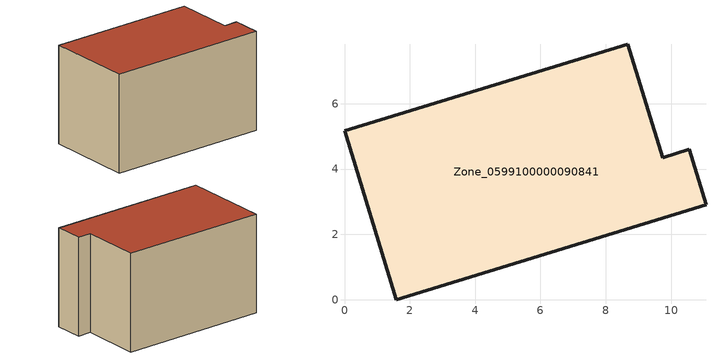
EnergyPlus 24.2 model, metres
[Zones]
Zone_0599100000090841
 floor ground (C_G): 1.59,0 0,5.18 8.67,7.82 9.74,4.35 10.55,4.6 11.07,2.91 z0
 wall outside (C_F): 1.59,0 11.07,2.91 10.55,4.6 9.74,4.35 8.67,7.82 0,5.18 1.59,0 z0:6.04
 roof outside (C_R): 0,5.18 1.59,0 11.07,2.91 10.55,4.6 9.74,4.35 8.67,7.82 z6.04
[BUILDING]
Pand.0599100000090841: North Axis=0; Terrain=City; Loads Convergence Tolerance Value=0.04; Temperature Convergence Tolerance Value=0.4; Solar Distribution=FullExterior; Maximum Number of Warmup Days=25; Minimum Number of Warmup Days=1
[Site:Location]
Rotterdam.The.Hague.AP_ZH_NLD Design_Conditions: Latitude=51.96; Longitude=4.45; Time Zone=1; Elevation=-4.5
[SITE:GROUNDTEMPERATURE:BUILDINGSURFACE]
18, 18, 18, 18, 18, 18, 18, 18, 18, 18, 18, 18
[MATERIAL] Thermal Absorptance=0.9; Solar Absorptance=0.7; Visible Absorptance=0.7
Name | Roughness | Thickness | Conductivity | Density | Specific Heat
G.TI.1975-1991 | MediumSmooth | 0.15 | 0.288461 | 540 | 1210
F.TI.1975-1991 | Rough | 0.3 | 0.230769 | 1920 | 840
R.TI.1975-1991 | MediumRough | 0.2 | 0.153846 | 1500 | 1000
[CONSTRUCTION]
C_G: G.TI.1975-1991
C_F: F.TI.1975-1991
C_R: R.TI.1975-1991
[ZONE]
Zone_0599100000090841: Type=1; Multiplier=1; Ceiling Height=Autocalculate; Volume=Autocalculate; Floor Area=autocalculate; Part of Total Floor Area=Yes
[ZONEINFILTRATION:DESIGNFLOWRATE]
Infil_Zone_0599100000090841: Zone or ZoneList or Space or SpaceList=Zone_0599100000090841; Schedule=AlwaysOn; Design Flow Rate Calculation Method=Flow/Area; Flow Rate per Floor Area=0.003; Constant Term Coefficient=1; Temperature Term Coefficient=0; Velocity Term Coefficient=0; Velocity Squared Term Coefficient=0
[HVACTEMPLATE:ZONE:IDEALLOADSAIRSYSTEM]
Zone_0599100000090841: Maximum Heating Supply Air Temperature=50; Minimum Cooling Supply Air Temperature=13; Maximum Heating Supply Air Humidity Ratio=0.0156; Minimum Cooling Supply Air Humidity Ratio=0.0077; Heating Limit=NoLimit; Cooling Limit=NoLimit; Dehumidification Control Type=ConstantSensibleHeatRatio; Cooling Sensible Heat Ratio=0.7; Dehumidification Setpoint=60; Humidification Control Type=None; Humidification Setpoint=30; Outdoor Air Method=None; Outdoor Air Flow Rate per Person=0.00944; Outdoor Air Flow Rate per Zone Floor Area=0; Outdoor Air Flow Rate per Zone=0; Demand Controlled Ventilation Type=None; Outdoor Air Economizer Type=NoEconomizer; Heat Recovery Type=None; Sensible Heat Recovery Effectiveness=0.7; Latent Heat Recovery Effectiveness=0.65
[ZONECONTROL:THERMOSTAT]
ThermostatControl_Zone_0599100000090841: Zone or ZoneList=Zone_0599100000090841; Control Type Schedule=DualSetpointControlType; Control 1=Thermostat_Zone_0599100000090841; Temperature Difference Between Cutout And Setpoint=0
[THERMOSTATSETPOINT:DUALSETPOINT]
Thermostat_Zone_0599100000090841: Heating Setpoint Temperature Schedule=HeatingSetpoint_Zone_0599100000090841; Cooling Setpoint Temperature Schedule=CoolingSetpoint_Zone_0599100000090841
[SCHEDULE:COMPACT]
HeatingSetpoint_Zone_0599100000090841: Through: 12/31, For: AllDays, Until: 24:00, 21
CoolingSetpoint_Zone_0599100000090841: Through: 12/31, For: AllDays, Until: 24:00, 24
DualSetpointControlType: Through: 12/31, For: AllDays, Until: 24:00, 4
AlwaysOn: Through: 12/31, For: AllDays, Until: 24:00, 1
